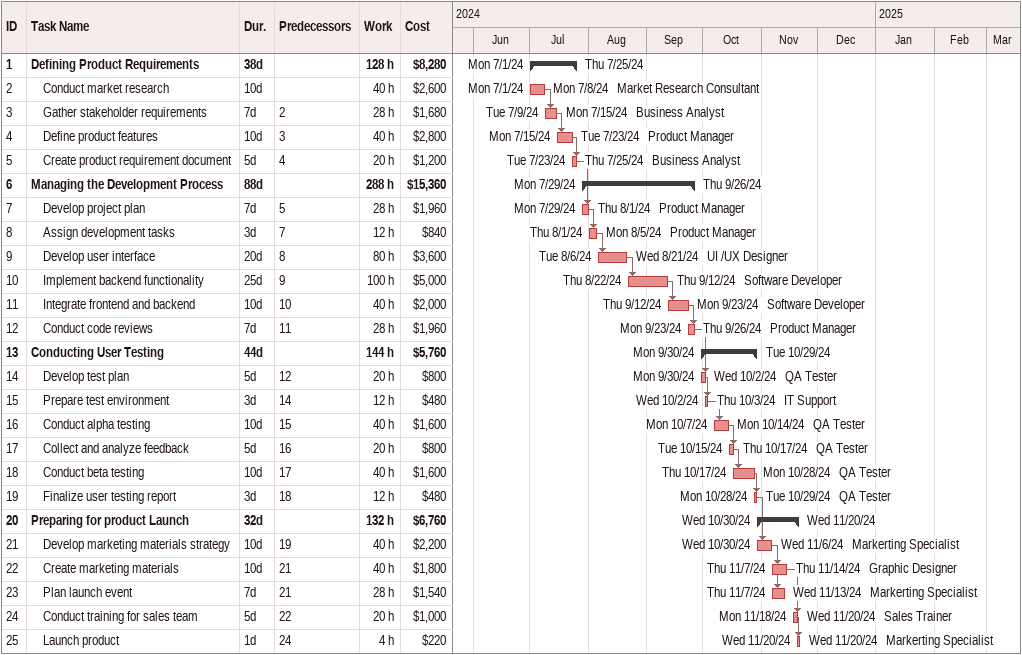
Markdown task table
| ID | Level | Task | Duration | Start | Finish | Predecessors | Resources | Work (h) | Cost ($) |
|---|---|---|---|---|---|---|---|---|---|
| 1 | 1 | **Defining Product Requirements** | 38d | 2024-07-01 | 2024-07-25 |  |  | 128 | 8280 |
| 2 | 2 | Conduct market research | 10d | 2024-07-01 | 2024-07-08 |  | Market Research Consultant | 40 | 2600 |
| 3 | 2 | Gather stakeholder requirements | 7d | 2024-07-09 | 2024-07-15 | 2 | Business Analyst | 28 | 1680 |
| 4 | 2 | Define product features | 10d | 2024-07-15 | 2024-07-23 | 3 | Product Manager | 40 | 2800 |
| 5 | 2 | Create product requirement document | 5d | 2024-07-23 | 2024-07-25 | 4 | Business Analyst | 20 | 1200 |
| 6 | 1 | **Managing the Development Process** | 88d | 2024-07-29 | 2024-09-26 |  |  | 288 | 15360 |
| 7 | 2 | Develop project plan | 7d | 2024-07-29 | 2024-08-01 | 5 | Product Manager | 28 | 1960 |
| 8 | 2 | Assign development tasks | 3d | 2024-08-01 | 2024-08-05 | 7 | Product Manager | 12 | 840 |
| 9 | 2 | Develop user interface | 20d | 2024-08-06 | 2024-08-21 | 8 | UI /UX Designer | 80 | 3600 |
| 10 | 2 | Implement backend functionality | 25d | 2024-08-22 | 2024-09-12 | 9 | Software Developer | 100 | 5000 |
| 11 | 2 | Integrate frontend and backend | 10d | 2024-09-12 | 2024-09-23 | 10 | Software Developer | 40 | 2000 |
| 12 | 2 | Conduct code reviews | 7d | 2024-09-23 | 2024-09-26 | 11 | Product Manager | 28 | 1960 |
| 13 | 1 | **Conducting User Testing** | 44d | 2024-09-30 | 2024-10-29 |  |  | 144 | 5760 |
| 14 | 2 | Develop test plan | 5d | 2024-09-30 | 2024-10-02 | 12 | QA Tester | 20 | 800 |
| 15 | 2 | Prepare test environment | 3d | 2024-10-02 | 2024-10-03 | 14 | IT Support | 12 | 480 |
| 16 | 2 | Conduct alpha testing | 10d | 2024-10-07 | 2024-10-14 | 15 | QA Tester | 40 | 1600 |
| 17 | 2 | Collect and analyze feedback | 5d | 2024-10-15 | 2024-10-17 | 16 | QA Tester | 20 | 800 |
| 18 | 2 | Conduct beta testing | 10d | 2024-10-17 | 2024-10-28 | 17 | QA Tester | 40 | 1600 |
| 19 | 2 | Finalize user testing report | 3d | 2024-10-28 | 2024-10-29 | 18 | QA Tester | 12 | 480 |
| 20 | 1 | **Preparing for product Launch** | 32d | 2024-10-30 | 2024-11-20 |  |  | 132 | 6760 |
| 21 | 2 | Develop marketing materials strategy | 10d | 2024-10-30 | 2024-11-06 | 19 | Markerting Specialist | 40 | 2200 |
| 22 | 2 | Create marketing materials | 10d | 2024-11-07 | 2024-11-14 | 21 | Graphic Designer | 40 | 1800 |
| 23 | 2 | Plan launch event | 7d | 2024-11-07 | 2024-11-13 | 21 | Markerting Specialist | 28 | 1540 |
| 24 | 2 | Conduct training for sales team | 5d | 2024-11-18 | 2024-11-20 | 22 | Sales Trainer | 20 | 1000 |
| 25 | 2 | Launch product | 1d | 2024-11-20 | 2024-11-20 | 24 | Markerting Specialist | 4 | 220 |
